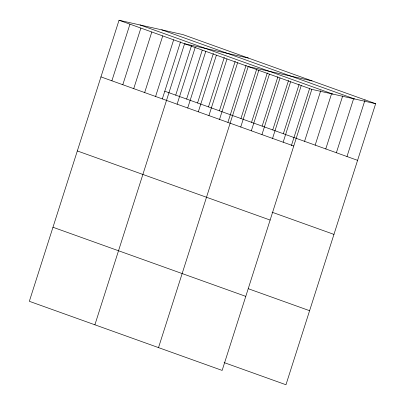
<?xml version="1.0" encoding="UTF-8"?>
<svg xmlns="http://www.w3.org/2000/svg" width="405" height="405" viewBox="0 0 405 405"><rect width="100%" height="100%" fill="white"/><g stroke="black" fill="none" stroke-linecap="round" stroke-linejoin="round"><path stroke-width="0.61" d="M375.663 103.695L182.857 34.582L119.035 20.25L29.337 301.305L222.142 370.418L311.835 89.363L375.663 103.695L285.965 384.75L224.107 362.576M111.881 80.808L129.959 24.168M122.806 84.726L140.884 28.082M133.731 88.639L151.809 32M144.656 92.558L162.734 35.913M155.586 96.476L173.659 39.832M162.344 98.866L180.554 41.811M94.891 324.805L184.584 43.75L248.412 58.077M175.709 95.14L191.479 45.73M177.112 104.191L195.19 47.552M186.634 99.053L202.211 50.245M187.718 107.993L205.796 51.349M197.559 102.971L213.329 53.561M198.323 111.795L216.397 55.151M208.484 106.89L224.254 57.475M208.924 115.597L227.002 58.953M219.409 110.803L235.178 61.393M219.53 119.399L237.608 62.755M227.899 122.361L246.103 65.311M158.517 347.611L248.209 66.557L312.037 80.889M240.94 118.523L256.517 69.716M240.737 126.998L258.815 70.359M251.545 122.325L267.315 72.91M251.343 130.8L269.421 74.161M262.146 126.127L277.916 76.712M261.949 134.602L280.022 77.962M272.752 129.924L288.522 80.514M272.55 138.404L290.628 81.759M283.358 133.726L299.128 84.316M283.156 142.206L301.234 85.561M291.337 145.76L309.536 88.72M304.565 141.33L320.719 90.715M315.171 145.132L331.518 93.914M325.772 148.934L342.696 95.904M336.378 152.736L353.686 98.501M346.984 156.532L365.062 99.893M161.798 29.854L354.603 98.967M140.095 24.978L332.9 94.092M119.035 20.25L311.835 89.363M164.784 91.221L357.585 160.334M100.956 76.894L293.762 146.008M272.094 212.22L333.953 234.394M77.32 150.949L270.125 220.062M248.331 288.73L309.602 310.696M52.969 227.251L245.774 296.364"/></g></svg>
